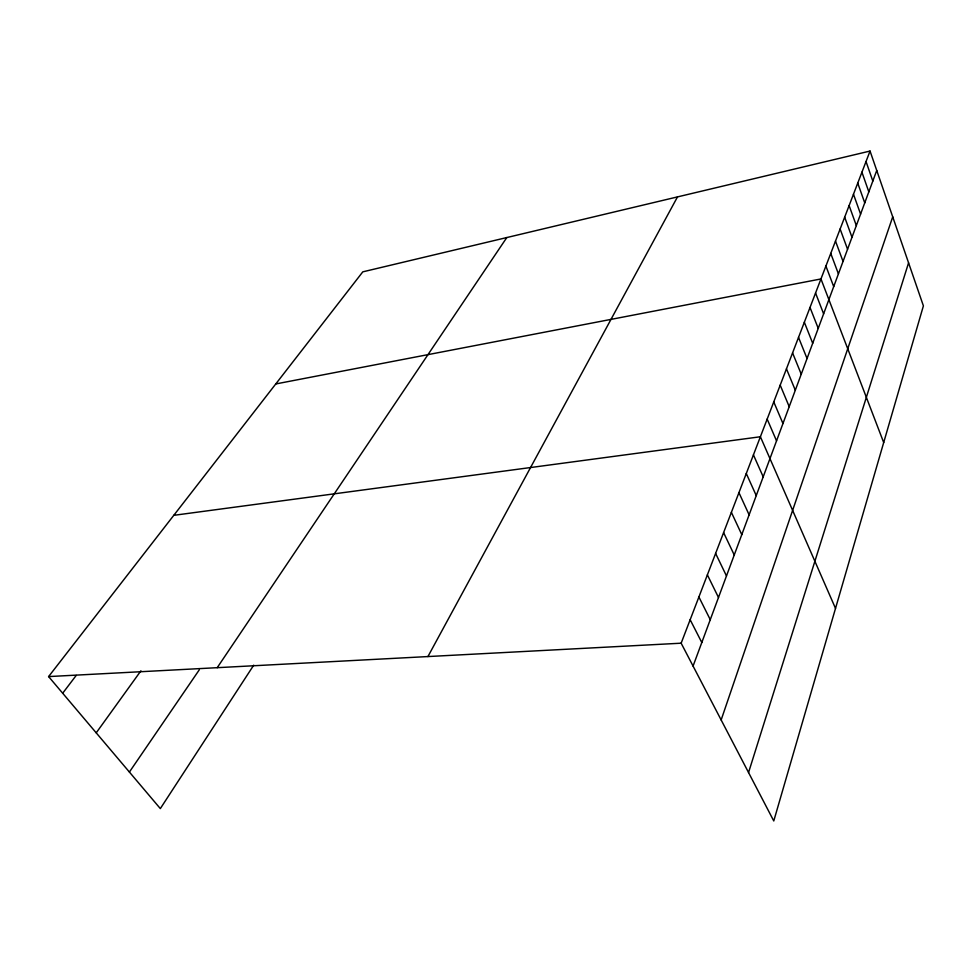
<?xml version="1.0" encoding="UTF-8"?>
<svg xmlns="http://www.w3.org/2000/svg" width="972" height="972" viewBox="0 0 972 972"><rect width="100%" height="100%" fill="white"/><g stroke="black" fill="none" stroke-linecap="round" stroke-linejoin="round"><path stroke-width="1.46" d="M748.549 772.546L908.577 262.841M721.151 719.96L892.721 216.841M693.072 666.075L876.744 170.489M870.049 151.049L923.4 305.864L773.773 820.951L681.153 643.197L870.049 151.049L362.799 271.844L48.6 676.585L160.331 808.595L253.716 665.176M427.923 656.562L677.496 196.903M217.206 667.691L506.813 237.545M129.398 772.047L199.26 669.866M96.216 732.852L140.928 670.789M62.682 693.23L76.205 675.431M275.769 383.952L820.963 278.952L883.694 442.539M173.781 515.33L760.396 436.756L835.519 608.411M48.6 676.585L681.153 643.197M690.156 619.735L701.796 642.516M698.892 596.978L710.265 619.674M707.373 574.877L718.49 597.488M715.611 553.433L726.473 575.934M723.605 532.595L734.237 555M731.381 512.341L741.782 534.649M738.939 492.658L749.12 514.844M746.289 473.51L756.252 495.599M753.434 454.884L763.202 476.851M767.163 419.102L776.543 440.851M773.761 401.91L782.958 423.537M780.2 385.155L789.215 406.673M786.457 368.825L795.303 390.222M792.569 352.909L801.244 374.184M798.534 337.393L807.052 358.547M804.342 322.242L812.701 343.274M810.016 307.468L818.23 328.378M815.557 293.034L823.624 313.835M825.908 266.061L833.709 286.606M830.756 253.437L838.423 273.885M835.495 241.092L843.04 261.419M840.124 229.003L847.56 249.221M844.668 217.169L851.994 237.265M849.115 205.578L856.332 225.565M853.477 194.23L860.585 214.107M857.741 183.101L864.74 202.869M861.933 172.202L868.822 191.861M866.028 161.522L872.82 181.071"/></g></svg>
